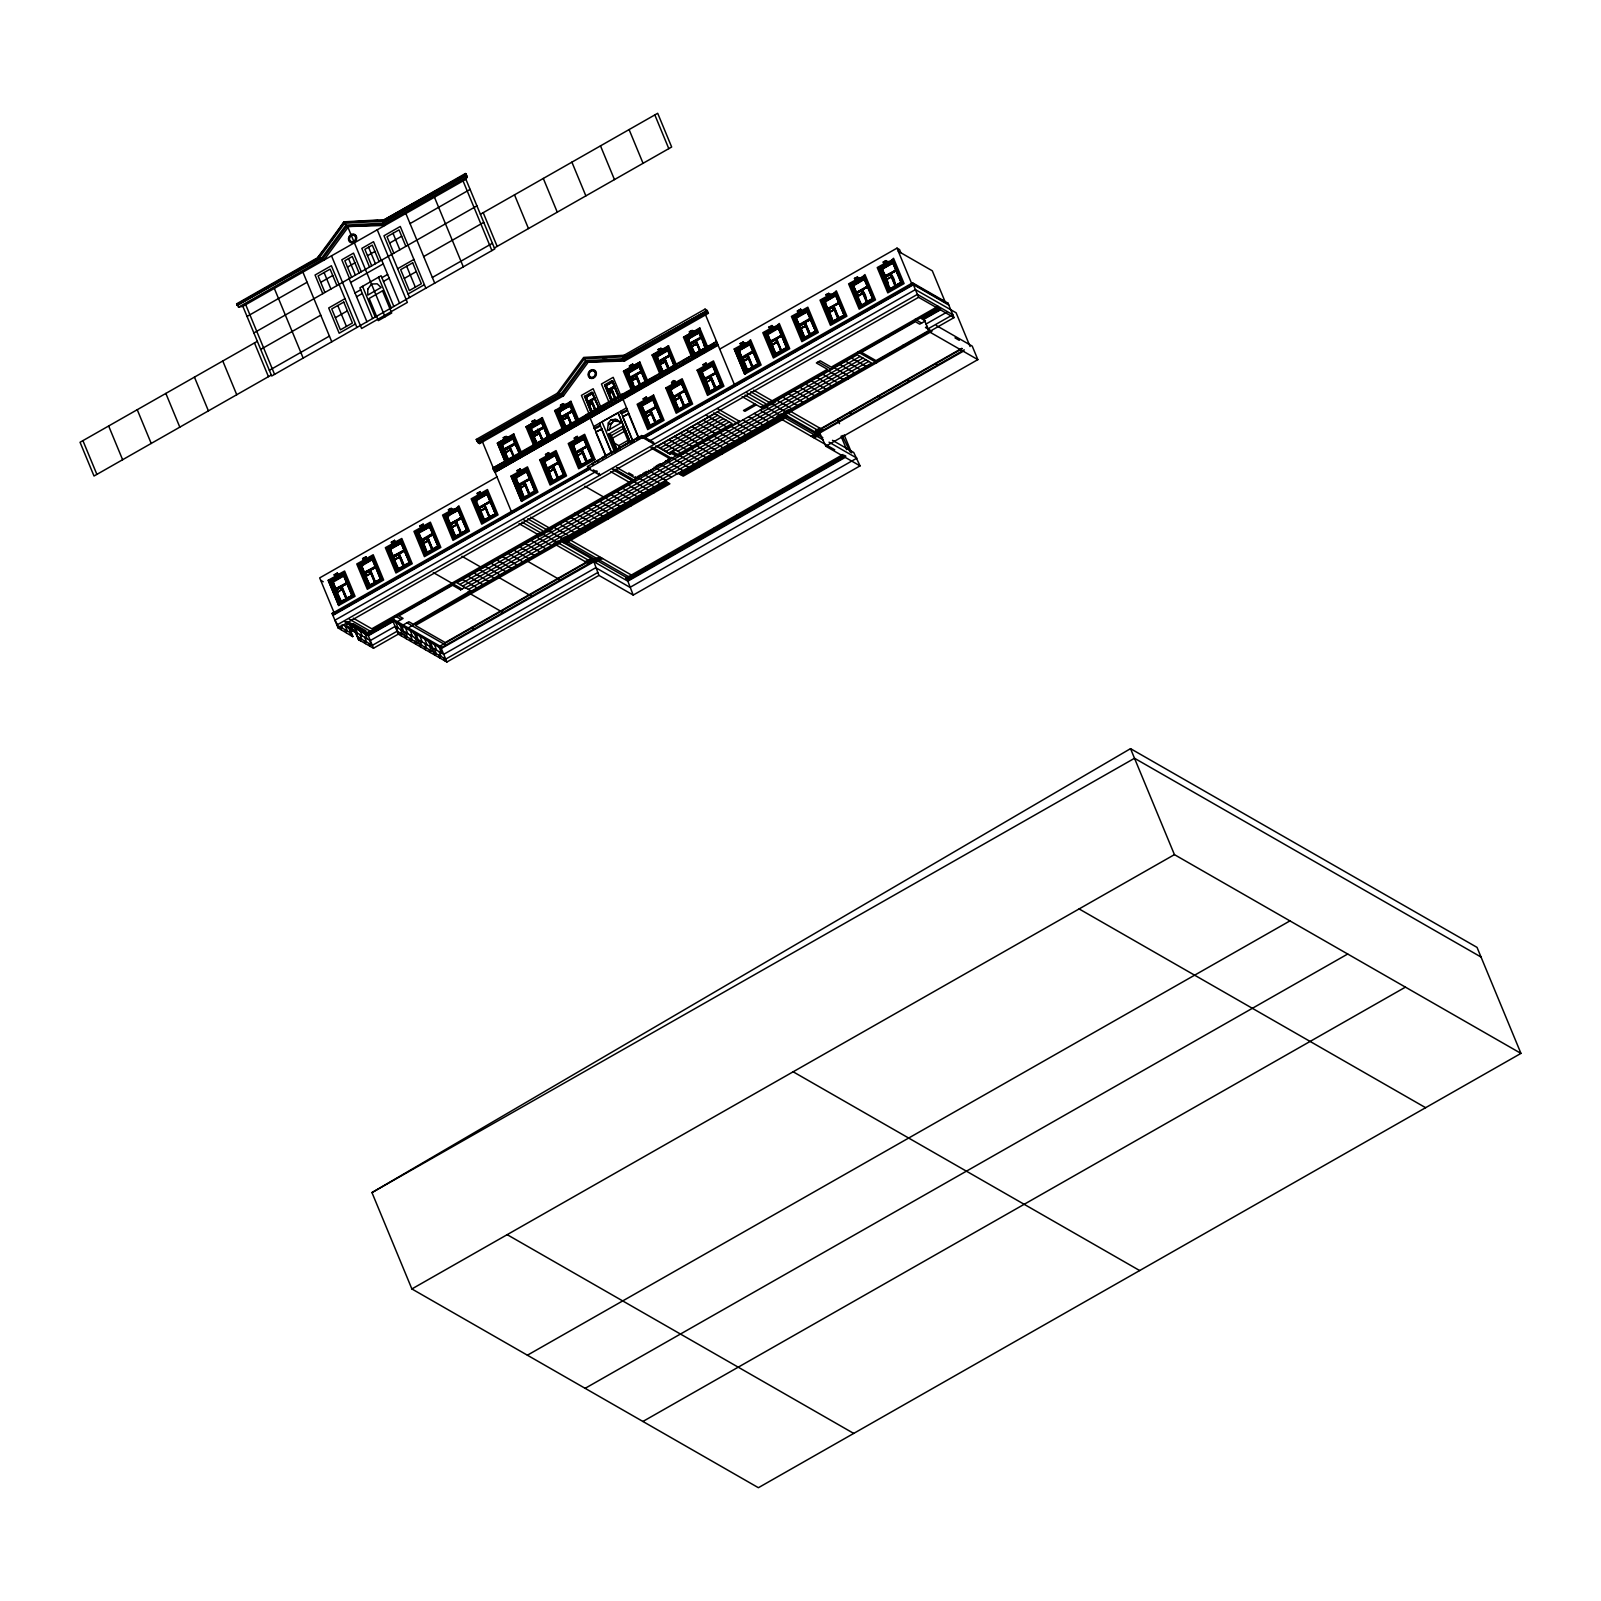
<?xml version="1.0" encoding="UTF-8"?>
<svg xmlns="http://www.w3.org/2000/svg" width="1601" height="1601" viewBox="0 0 1601 1601"><rect width="100%" height="100%" fill="white"/><g stroke="black" fill="none" stroke-linecap="round" stroke-linejoin="round"><path stroke-width="1.5" d="M608.34 422.944L607.419 430.689L620.768 423.084L616.845 419.442L611.102 419.662L608.34 422.944L610.882 424.425L613.643 421.123L620.868 421.623M610.882 424.425L609.481 429.949M236.628 303.83L238.549 307.132L242.852 306.331L465.911 179.292L467.312 176.83L465.391 173.528L384.38 219.677L344.035 221.819L317.658 257.681L236.628 303.83L237.228 305.271L321.841 257.901L345.956 225.121L382.839 223.159L466.712 175.39L465.391 173.528M328.625 244.132L317.658 257.681M331.567 240.15L344.035 221.819M237.228 305.271L318.259 259.122L344.635 223.259L384.98 221.118L465.991 174.969M238.549 307.132L322.441 259.342L346.556 226.562L383.44 224.6L467.312 176.83M557.288 393.286L583.665 357.423L624.01 355.282L705.04 309.133L707.202 310.394L708.402 313.276L624.51 361.046L586.186 362.186L562.071 394.967L478.199 442.737L476.878 440.875L476.277 439.434L557.288 393.286L559.449 394.526L561.471 393.526L585.586 360.725L622.469 358.784L706.361 310.994L708.402 313.276M476.878 440.875L557.888 394.747L584.265 358.864L624.61 356.743L706.361 310.994M478.199 442.737L479.64 443.577L563.512 395.787L587.627 363.007M719.71 349.118L897 248.135L911.689 283.597L912.59 282.857L948.012 303.169L954.016 317.618L929.22 331.727L923.237 317.278L920.895 317.198M382.839 223.159L384.98 221.118M622.469 358.784L624.61 356.743M371.972 1192.585L1130.526 748.648L1477.043 947.392L1520.95 1053.398L758.394 1487.709L411.877 1288.945L371.972 1192.585L1134.529 758.274L1481.045 957.038M237.348 304.23L316.238 259.302M466.111 173.949L384.38 219.677M247.054 316.438L307.092 282.236M410.036 223.6L470.094 189.398M320.74 282.336L332.748 275.492M347.477 267.107L354.922 262.864M367.49 255.7L374.934 251.457M389.663 243.072L401.671 236.228M253.879 332.928L476.918 205.889M350.659 282.436L383.259 263.885M257.341 341.313L80.05 442.276L94.019 476.017L271.309 375.034M480.4 214.274L657.691 113.291L671.66 147.012L494.369 247.995M345.016 298.687L328.705 307.972L339.172 333.228L355.462 323.942M355.022 293.003L360.745 289.741M381.899 277.693L387.622 274.431M397.628 268.728L413.939 259.442M260.703 349.398L320.74 315.197M423.685 256.56L483.742 222.359M356.583 296.745L362.306 293.503M383.46 281.436L389.183 278.194M335.389 317.698L347.397 310.854M404.313 278.434L416.32 271.61M269.348 370.311L329.406 336.11M432.35 277.473L492.408 243.272M408.095 293.984L424.385 284.698M477.598 441.296L561.471 393.526M586.186 362.186L623.069 360.225L706.962 312.455M503.174 437.773C507.857 434.351 507.477 440.595 513.801 433.931L497.391 443.137L504.415 439.294L503.294 437.833M560.37 405.193C565.053 401.771 564.673 408.015 570.997 401.351L554.706 410.636C559.95 411.357 561.07 403.132 561.471 406.634M623.489 371.312L639.92 362.106L632.895 365.969L632.735 364.107L629.273 365.949L630.514 367.47L623.489 371.312L631.374 390.124M683.527 337.271L690.431 333.348L689.19 331.827C694.034 328.425 693.193 334.549 699.817 327.985L683.527 337.271L691.292 356.002L703.399 348.998M525.989 426.867L533.013 423.004L531.772 421.483C536.615 418.081 535.775 424.205 542.399 417.641L525.989 426.867L534.614 447.68M660.713 375.855L652.087 355.042L659.112 351.179L657.871 349.658C662.714 346.256 661.893 352.38 668.518 345.816L676.262 364.548L659.932 373.753M668.518 345.816L652.087 355.042M500.433 444.097L512.56 437.313L500.433 444.097L507.377 460.648L517.583 454.624M535.975 444.358L529.03 427.807L541.038 420.963L547.982 437.513L560.37 430.449M557.628 411.517L569.756 404.753L557.628 411.517L564.573 428.067L577.201 421.383L565.073 428.207M692.993 355.382L685.768 337.931L698.736 330.546L705.961 347.997L693.273 354.622L686.449 338.151L698.456 331.307L686.569 338.211L693.393 354.702M529.151 427.867L541.158 421.043M592.47 392.825L585.065 396.688L591.309 412.838L584.485 396.368L591.91 392.125L599.354 408.755M507.877 460.768L501.133 444.498L513.141 437.653M536.475 444.498L529.731 428.207L541.738 421.363L548.002 435.952M565.433 428.568L558.329 411.917L570.336 405.073L577.441 421.723M611.822 401.571L605.078 385.281L612.803 381.218L618.766 395.647M633.976 388.943L627.232 372.673L639.539 365.989L627.492 372.873M699.157 331.707L687.149 338.551L693.893 354.822M542.019 421.523L529.991 428.408L541.718 421.743M558.589 412.117L570.616 405.253M612.182 401.931L605.358 385.461L612.803 381.218M656.09 356.583L668.137 349.698L655.83 356.383L662.954 373.033M694.254 355.182L687.429 338.712L699.437 331.867L705.421 346.296M501.493 444.758L513.401 438.194M570.596 405.613L558.689 412.177L565.093 427.827M605.438 385.561L612.783 381.598M639.519 366.369L627.592 372.933L634.396 388.803M656.19 356.643L668.117 350.079M687.509 338.812L699.517 332.288L687.79 338.972M542.099 421.964L529.731 428.207M592.85 393.046L585.706 397.128L592.21 412.818M559.55 412.498C573.178 399.129 577.661 412.798 561.05 416.48L559.349 412.398L561.05 416.48M586.286 397.268L592.29 393.626L594.171 397.849M606.299 385.881L608.1 390.024L606.119 385.761L612.302 382.239L615.044 386.902M502.454 445.138L503.855 449.06L514.922 443.097M543.219 426.646L541.538 422.544L530.952 428.788L532.453 432.77L543.519 426.807M607.8 389.864L614.004 386.321M639.039 367.009L628.473 373.253L629.973 377.236L641.02 371.272M656.87 356.863L658.751 361.066L669.618 354.982M688.19 339.012L689.871 343.114L700.938 337.151M572.358 410.416L560.63 417.081L565.753 427.307L561.491 417.541L566.734 414.899L561.791 417.721M614.544 386.381L607.399 390.464L612.503 400.67L608.24 390.924L611.202 389.563L608.54 391.084M515.462 443.157L503.454 449.661L508.558 459.867L504.295 450.121L509.538 447.459L504.595 450.281M532.172 433.671L544.06 426.867M560.75 417.381L572.658 410.576M587.887 402.371L594.812 397.949L587.767 402.091M641.561 371.332L630.054 378.356M658.271 361.846L670.159 355.042L658.151 361.546L662.974 371.592M701.478 337.211L689.471 343.715L694.574 353.921L690.311 344.175L695.554 341.513L690.611 344.335M532.252 433.711L544.16 426.927L532.052 433.371L537.156 443.597L532.893 433.831L538.136 431.169L533.193 433.991M560.85 417.441L572.758 410.636M587.587 402.211L594.912 398.009M629.773 378.176L641.661 371.372L629.933 378.056M658.371 361.886L670.259 355.102M506.977 461.328L499.752 443.877L512.72 436.493L519.945 453.944L515.082 443.977L510.119 446.819L514.081 456.405M543.86 427.807L538.716 430.529L543.96 427.867L547.982 437.513M567.314 414.239L572.558 411.577L567.314 414.239L571.557 423.985L567.494 414.339M590.889 400.79L595.072 410.496L592.49 412.077L588.227 402.311L591.189 400.97L588.528 402.491M599.234 408.735L594.431 398.789L591.75 400.31L595.912 410.016M618.606 397.088L615.745 398.489L611.962 389.023L614.444 387.382L618.706 397.148L611.942 380.718L604.498 384.96L611.322 401.431M630.414 378.296L635.657 375.635L630.414 378.296L634.676 388.042L630.694 378.456M641.18 372.152L636.217 374.974L640.2 384.58M659.292 362.166L664.255 359.344L659.012 362.006L663.174 371.712M669.958 355.982L664.815 358.704L668.978 368.39M696.135 340.873L700.397 350.619L696.135 340.873L701.278 338.151M510.399 446.979L515.362 444.157M594.711 398.949L590.929 400.19L595.352 410.697M614.724 387.562L611.782 388.903M635.577 374.874L641.461 372.333M668.418 369.091L663.995 358.584L669.778 355.882M696.415 341.033C708.422 329.146 698.016 361.306 714.746 342.534M505.035 450.401L509.038 447.9L509.919 449.701M533.633 434.111L537.636 431.61L538.516 433.411L534.134 435.692L539.237 433.831M562.231 417.821L566.234 415.319L567.214 417.181L563.012 419.562L562.331 417.881M608.98 391.204L610.701 390.004L612.302 392.205M631.134 378.576L635.137 376.075L636.137 377.936L631.655 380.157L636.758 378.296M660.533 364.027L659.732 362.286L663.735 359.785L664.735 361.646L660.252 363.867L665.356 362.006M694.234 352.04L690.852 344.335L695.334 342.114L696.035 343.815L691.752 346.136M562.731 419.402L567.835 417.541M611.402 391.685L609.781 392.945L609.08 391.244M505.596 452.883L510.019 449.761M591.67 403.252L589.668 404.293L588.768 402.491C593.531 398.649 590.109 407.515 589.068 402.651L588.227 402.311M609.681 392.885L611.682 391.845M505.396 452.763L510.279 449.761M538.877 433.471L533.994 436.493L539.157 433.631M562.591 420.202L567.474 417.181M611.942 391.865L609.341 393.566L612.222 392.025M631.514 380.938L636.377 377.936M660.092 364.668L664.975 361.646M696.295 343.815L691.412 346.817L696.575 343.975M567.755 417.341L562.511 420.002M592.29 403.612L589.248 404.773M631.695 381.058L636.678 378.096M665.276 361.806L660.012 364.468M587.607 416.14L586.246 414.619L621.888 394.306L622.489 395.387M622.349 395.627L622.989 397.168L717.208 343.795L493.929 470.694L492.748 468.092L586.446 414.739L590.289 418.061L589.188 417.601M622.089 394.426L716.548 341.493M535.855 444.278L547.822 437.393M612.222 400.51L615.765 399.409L611.322 388.683M655.83 376.075L586.646 415.58M661.953 372.453L674.581 365.829L667.257 349.218L673.961 365.608M517.803 454.864L492.748 468.092M531.772 446.739L519.384 453.803L512.44 437.253M533.833 445.578L546.321 438.534M578.721 420.002L585.085 416.38M634.016 388.583L643.782 382.859M682.666 360.805L689.11 357.143M717.528 344.555L494.989 472.235L718.109 345.256L716.327 342.114L493.288 469.133M511.96 458.687L515.962 456.405M508.618 461.288L520.965 454.264L513.141 435.372L498.752 443.557L506.556 462.449M543.379 441.476L549.563 437.974L541.738 419.082L527.329 427.287L535.154 446.159M567.875 427.547L571.977 425.186M669.498 369.651L673.601 367.309M694.634 355.342L698.756 353M702.859 350.659L706.982 348.318L699.157 329.426L684.748 337.611L692.573 356.503M587.707 417.04L623.61 397.528M493.929 470.694L587.907 417.161L587.267 415.62M588.948 417.801L588.428 416.92L622.869 398.249M494.629 471.675L717.728 344.775M496.99 476.918L319.68 577.901L334.049 612.583L332.107 613.463L338.091 627.932L352.62 636.598L349.919 631.354M337.411 573.038L337.691 574.979L337.411 573.038L333.949 574.879L335.189 576.4L328.165 580.262L338.752 605.578L328.285 580.322M362.546 558.589L366.009 556.768L366.289 558.689L373.193 554.747L383.64 580.002L367.349 589.288L356.763 563.972L363.787 560.11L362.667 558.669M394.606 540.478L391.144 542.299L392.385 543.82L385.361 547.682L395.947 572.998L412.237 563.712L401.791 538.476L394.767 542.319L394.486 540.398L394.767 542.319M423.364 526.049L430.369 522.186L440.835 547.422L424.425 556.648L413.959 531.392L420.983 527.53L419.742 526.009L423.204 524.187L423.485 526.109L423.204 524.187M448.34 509.738C452.943 506.476 453.163 512.44 458.847 505.816L469.433 531.132L453.003 540.358L442.556 515.102L449.581 511.239L448.46 509.798M520.285 468.893L520.565 470.814L520.285 468.893L516.823 470.714L517.944 472.175M546.541 455.885L545.421 454.444L548.883 452.603L549.163 454.524M601.956 421.843L618.166 412.838L630.874 443.537L617.966 412.738M644.042 400.35L642.922 398.889L646.384 397.068L646.664 398.989L646.384 397.068M672.64 384.06L671.519 382.619C674.721 376.935 676.082 385.521 674.862 380.718M740.022 343.595C744.625 340.333 744.825 346.316 750.529 339.692L761.115 365.008L744.685 374.234L734.239 348.978L741.243 345.116L740.142 343.675M768.6 327.324C773.303 324.002 773.103 330.066 779.247 323.482L789.713 348.718L773.403 358.004L762.816 332.688L769.841 328.825L768.72 327.384M800.82 311.054L807.845 307.192L818.291 332.448L801.881 341.653L791.414 316.418L798.439 312.555L797.198 311.034L800.66 309.193L800.94 311.114L800.66 309.193M825.796 294.744C830.539 291.302 830.119 297.606 836.322 290.842L846.889 316.157L830.479 325.363L820.012 300.127L827.037 296.265L825.916 294.804M854.394 278.454C859.177 275.212 858.896 281.076 864.92 274.551L875.487 299.867L859.197 309.153L848.61 283.837L855.634 279.975L854.514 278.534M600.235 425.266C584.405 431.83 604.438 427.547 599.494 423.364L611.282 451.862M627.092 410.116C610.922 416 631.474 412.858 626.271 408.015L593.671 426.566M337.571 574.899L344.595 571.037L355.042 596.292L338.632 605.498M478.159 494.969L471.174 498.832L481.721 524.147L498.031 514.862L487.464 489.546L480.58 493.488L480.3 491.567L476.958 493.448L478.079 494.909M511.039 476.097L527.469 466.892L537.916 492.127L521.506 501.353L511.039 476.097L521.626 501.413M539.637 459.807L556.047 450.601L566.514 475.837L550.104 485.063L539.757 459.887M665.736 387.982L682.166 378.777L692.613 404.012L676.202 413.238L665.856 388.062M697.055 370.151L713.466 360.945L723.932 386.181L707.522 395.407L697.175 370.231M884.232 263.685L877.228 267.567L887.795 292.863L904.085 283.577L893.538 258.281C887.334 265.006 887.714 258.742 883.012 262.184L884.132 263.625M331.207 581.203L343.334 574.439L331.207 581.203L340.493 602.316M381.478 579.542L372.813 558.649L360.505 565.313L369.171 586.226L381.478 579.542L372.092 557.328L359.124 564.713L368.19 586.586L381.218 579.202L368.47 585.826L359.805 564.913L371.932 558.149L359.925 564.993L369.091 586.026M397.688 569.736L388.523 548.703L400.53 541.858L409.436 562.691L397.068 569.536L388.403 548.623L400.53 541.858L409.696 562.912L400.69 541.038L387.722 548.423L396.788 570.296L409.816 562.912M429.128 525.568L417.121 532.413L425.786 553.326L438.034 546.401L429.008 525.508L417 532.333L426.286 553.466M454.884 537.176L445.598 516.062L457.726 509.278L466.732 530.171L461.388 532.953L456.285 521.186L461.228 518.364M523.367 498.171L514.081 477.038L526.209 470.274L514.201 477.118M554.326 481.101L564.332 475.397L554.967 453.163L541.999 460.548L551.064 482.421L564.092 475.057L551.344 481.681L542.679 460.768L554.807 453.984L542.799 460.828M571.277 444.478L583.404 437.693L571.397 444.538L580.062 465.451L571.397 444.538L573.938 445.999M640.2 405.213L652.327 398.449L661.213 419.302L648.845 426.126L640.2 405.213L649.466 426.346M689.811 403.012L677.443 409.856L668.778 388.943L680.925 382.159L690.191 403.232L677.163 410.596L668.117 388.723L681.065 381.338L690.451 403.572L678.144 410.256L690.451 403.572M700.097 371.092L708.883 392.085L700.097 371.092L712.105 364.268L720.89 385.241L716.027 373.573L710.044 376.055M758.294 364.007L745.926 370.832L737.281 349.939L749.408 343.154L737.401 349.999M765.998 333.708L778.006 326.864L765.998 333.708L774.524 354.561L786.892 347.717M806.484 310.514L794.456 317.358L803.242 338.331L794.576 317.418L806.484 310.514L815.75 331.627L806.744 309.753L793.796 317.138L802.841 339.012L815.87 331.647L810.386 319.82L804.503 322.261L809.686 334.849M823.054 301.068L835.182 294.304L844.087 315.137L831.72 321.981L823.054 301.068L825.736 302.609M851.652 284.778L863.78 278.014L872.685 298.847L860.317 305.691L851.652 284.778L854.334 286.319M457.726 509.278L445.598 516.062M483.502 520.505L475.437 500.533L487.264 493.909L495.309 513.901L482.982 520.745L474.216 499.772L486.324 492.988L495.489 514.041L482.601 521.446L473.536 499.572L486.504 492.187L495.85 514.401M640.32 405.293L652.327 398.449M668.898 389.003L680.925 382.159M700.217 371.172L712.225 364.328M835.182 294.304L823.174 301.128L832.34 322.181M889.035 289.481L880.27 268.508L892.377 261.723L901.383 282.617L888.915 289.401L901.903 283.137L892.558 260.923L879.589 268.308L888.655 290.181L900.923 282.556M343.895 575.139L332.167 581.803L340.853 602.676L331.907 581.603L344.215 574.919L352.88 595.832L343.495 573.618L330.546 580.983L339.592 602.857L352.62 595.492L339.992 602.176M409.196 561.171L401.411 542.359L389.103 549.023L398.049 570.096M426.646 553.826L417.701 532.733L429.708 525.908M467.252 530.691L455.244 537.536L446.299 516.463L458.306 509.618M531.732 493.969L535.735 491.687L527.089 470.774L514.782 477.458L523.727 498.531L515.062 477.618L527.049 471.134M564.332 475.397L555.667 454.484L543.379 461.168L552.045 482.081L543.66 461.328L555.647 454.864M584.265 438.194L571.977 444.878L580.923 465.951L592.93 459.107L583.985 438.034M659.552 420.843L649.546 426.526L640.88 405.613L653.188 398.949L661.853 419.862L660.633 419.142L655.69 421.964L650.146 410.176L655.309 422.764M721.23 385.221L708.763 392.005L700.798 371.492L713.085 364.828L720.89 383.64M758.053 362.466L750.269 343.655L737.961 350.339L745.926 370.832M774.524 354.561L766.559 334.049L778.586 327.204M813.828 332.968L803.822 338.672L795.157 317.758L807.164 310.914M844.728 315.697L836.062 294.784L823.755 301.468L832.7 322.541L842.726 316.838M372.793 559.009L360.765 565.513L369.451 586.386M401.091 542.559L389.363 549.243L398.089 569.596M417.961 532.953L429.969 526.429M446.559 516.663L458.566 510.159M475.157 500.373L487.164 493.868M583.965 438.414L572.237 445.078L580.583 465.231M608.62 424.585L612.663 422.284M641.16 405.833L652.868 399.149M669.738 389.543L681.766 383.039M701.058 371.712L712.785 365.028M749.948 343.855L738.321 350.599L746.927 371.412M766.839 334.249L778.546 327.565M807.144 311.294L795.417 317.959L804.122 338.832L814.129 333.128M835.742 295.004L824.015 301.668L832.36 321.821M852.613 285.398L864.62 278.874M881.21 269.108L892.938 262.424M344.275 575.359L331.907 581.603M361.166 565.733L372.493 558.849M389.763 549.463L401.471 542.779M417.701 532.733L430.069 526.489M515.422 477.878L526.769 470.974M544.02 461.588L555.367 454.684M572.618 445.298L584.345 438.634M595.732 432.09L601.796 429.028L595.732 432.09L606.099 457.106M622.609 416.78L628.673 413.718L622.609 416.78L632.975 441.796M653.268 399.369L640.88 405.613M670.139 389.763L681.466 382.859M713.165 365.248L700.798 371.492M738.621 350.759L750.349 344.075M778.947 327.785L766.559 334.049M807.524 311.515L795.157 317.758M824.415 301.889L836.122 295.224M852.993 285.618L864.34 278.714M881.591 269.328L893.318 262.644M390.344 549.603L393.126 556.167L390.144 549.503L400.91 543.359M419.022 533.373L421.723 539.877L418.742 533.213L429.508 527.069L433.251 534.154L421.423 540.778L432.75 533.633M461.348 517.363L449.621 524.027L461.848 517.863L460.808 517.303C445.999 532.493 441.476 513.581 458.106 510.799M476.117 500.753L486.704 494.509M642.121 406.214L644.903 412.758L641.921 406.094L652.688 399.97M670.719 389.924L681.286 383.68M739.202 350.919L741.983 357.483L739.002 350.799L749.768 344.675L753.511 351.74L741.683 358.364L753.391 351.46M796.397 318.339L799.179 324.903L796.197 318.219L806.964 312.095L810.706 319.159L798.879 325.783M853.573 285.758L864.16 279.515M882.271 269.528L884.973 276.032L881.991 269.368L892.758 263.224M333.228 582.244L335.65 588.588L347.457 583.024L335.63 589.628M361.546 565.793L364.248 572.297L376.055 566.734L364.228 573.358M392.845 556.007L404.653 550.444L392.825 557.068M421.423 539.717L432.21 533.593M515.822 477.919L518.504 484.423L529.571 478.459M544.42 461.628L547.102 468.132L558.169 462.169M572.998 445.338L575.7 451.842L586.767 445.879M644.623 412.598L655.67 406.634M715.287 372.353L712.605 365.849L702.018 372.092L704.52 378.476L715.587 372.513M741.703 357.303L752.47 351.179M767.9 334.689L770.301 341.013L782.109 335.45L770.281 342.074L781.608 334.949M798.899 324.743L809.666 318.599M825.075 302.109L827.497 308.453L839.304 302.889L827.477 309.493L839.184 302.589M884.673 275.872L896.5 270.309L884.673 276.933M346.957 582.504L335.229 589.188L341.173 601.416L336.07 589.648L341.333 586.987L336.37 589.808M375.555 566.214L363.827 572.898L369.771 585.125L364.688 573.358L369.931 570.696L364.968 573.518M404.152 549.923L392.425 556.608L398.369 568.835L393.266 557.068L398.529 554.406L393.566 557.228M489.926 501.073L478.719 508.257M753.01 351.239L741.663 358.124M810.206 318.659L798.859 325.563M838.804 302.369L827.457 309.273M867.402 286.079L856.055 292.983M896 269.789L884.653 276.693M335.349 589.468L347.337 582.724M363.947 573.178L375.935 566.434M392.545 556.888L404.533 550.144M421.143 540.618L433.131 533.853M449.741 524.328L461.728 517.583M478.339 508.037L490.326 501.293M781.988 335.169L770.381 342.134M810.586 318.879L798.979 325.844M867.782 286.299L856.175 293.263M896.38 270.009L884.773 276.993M478.619 508.197L490.446 501.573L478.919 507.317L476.217 500.813M575.7 452.903L587.127 446.059M615.284 449.661L608.82 434.071L622.169 426.466L628.633 442.056M704.52 379.537L715.947 372.693M856.075 293.223L867.902 286.599L856.375 292.323L853.393 285.658L856.275 292.263M341.894 586.326L347.137 583.665L341.894 586.326L346.697 597.933L352.5 595.472M380.258 578.822L375.735 567.374L370.491 570.036L375.294 581.643L380.598 579.062L371.812 558.069M399.089 553.746L404.192 565.533L399.089 553.746L404.052 550.924M426.867 552.505L421.864 540.778L426.827 537.956L422.164 540.938L426.687 552.385L432.51 550.004L427.247 537.236M432.69 549.183L427.687 537.476L432.83 534.754M455.464 536.215L450.461 524.488L455.424 521.666L450.762 524.648L455.284 536.095L461.108 533.713L455.845 520.965M489.506 517.103L483.862 519.825L479.059 508.197L484.303 505.556L479.359 508.378M495.51 514.001L489.686 516.503L484.883 504.895L490.026 502.174M518.944 485.483L524.187 482.822L519.244 485.643L524.047 497.271L519.785 485.823M524.768 482.181L529.911 479.459M547.542 469.193L552.785 466.551L547.842 469.373L552.645 480.98L548.383 469.533C557.208 461.488 550.364 475.977 548.082 469.373M553.366 465.891L558.509 463.169L563.972 475.037M576.14 452.903L581.383 450.261L576.14 452.903L581.243 464.69L576.42 453.083M587.107 446.879L581.964 449.601L587.047 461.368L582.144 449.701M645.063 413.658L650.306 410.997L645.343 413.818L650.146 425.446L645.063 413.658L646.684 415.92L651.507 413.899L646.444 416.66M656.03 407.635L650.867 410.356L655.87 422.064M678.664 409.096L673.661 397.368L678.604 394.546L673.941 397.548L678.464 408.995L684.387 406.534M684.608 391.344L679.464 394.066L684.468 405.793M704.96 379.537L710.204 376.875L704.96 379.537L710.064 391.324L705.261 379.697M715.927 373.513L710.784 376.235L715.887 388.002L710.964 376.335M742.144 358.364L747.387 355.702L742.424 358.544L747.227 370.151L742.144 358.364L747.167 356.323L748.588 358.604L743.524 361.366M747.947 355.062L753.09 352.34M770.741 342.074L775.985 339.432L771.022 342.254L775.825 353.861L770.741 342.074L775.464 339.852L776.465 341.894M776.545 338.772L781.708 336.05M799.339 325.783L804.583 323.142L799.619 325.964L804.422 337.571L800.16 326.124M810.286 319.76L805.143 322.481L810.246 334.249L805.343 322.601M827.917 309.513L833.18 306.852L828.217 309.673L833.02 321.281L828.758 309.834M861.518 304.95L856.515 293.223L861.758 290.561L856.815 293.383C860.297 315.037 872.605 301.508 861.998 289.961M867.302 287.079L862.339 289.901L867.342 301.628M890.116 288.66L885.113 276.933L890.356 274.271L885.413 277.093C888.895 298.747 901.203 285.238 890.576 273.671M895.88 270.789L890.936 273.611L895.739 285.238L900.703 282.416L901.903 283.137M370.792 570.196L375.735 567.374M399.369 553.926L404.333 551.104M427.687 537.476L432.93 534.814L438.294 546.621L429.288 524.748L416.32 532.132L425.386 554.006L438.414 546.621M461.528 518.524L456.285 521.186M529.211 494.589L523.927 482.061L530.011 479.52L534.874 491.187L526.089 470.214M557.788 478.299L552.525 465.771L558.609 463.229M651.167 410.516L655.83 407.535M683.907 406.474L678.644 393.946L684.428 391.244M747.307 354.842L753.19 352.4L758.554 364.207M775.685 339.252L781.468 351.239L776.005 338.491L781.788 336.11L786.651 347.777L777.886 326.804M833.1 305.971L838.984 303.53L833.741 306.191L838.544 317.799L844.467 315.357L832.7 322.541M867.162 302.429L861.798 289.621L867.582 287.259M896.18 270.969L890.296 273.391L895.459 285.979M341.613 589.348L337.711 591.91L336.63 589.808L340.813 587.427L341.894 589.508M393.806 557.228L398.009 554.847L399.089 556.928M450.461 524.488L455.204 522.266L456.285 524.368M479.059 508.197L483.802 505.976L484.883 508.077M519.685 485.763L523.687 483.262L524.768 485.363M645.783 413.939L649.786 411.437L650.887 413.538M673.661 397.368L678.384 395.147L679.464 397.248M705.701 379.817C711.204 374.254 712.105 380.918 706.601 381.798M800.06 326.064L804.062 323.582L805.063 325.603M856.515 293.223L861.258 291.002L862.339 293.083M885.853 277.213L889.856 274.712L890.936 276.813M479.6 508.378L480.4 510.299L485.503 508.438L480.46 511.199L485.143 508.077M524.488 485.183L520.585 487.745L519.484 485.663M608.82 434.071L611.362 435.532L622.809 429.008M747.667 358.084L743.765 360.625L742.684 358.544M342.154 589.508L337.271 592.53M399.429 557.128L394.386 559.77L399.349 556.948M427.687 540.658L426.606 538.556L422.604 541.058L423.204 542.879L428.308 541.018L422.984 543.479L427.947 540.658M456.545 524.368L451.962 527.55M651.127 413.538L646.464 416.52M679.725 397.248L675.062 400.23M748.207 358.244L743.624 361.426M776.805 341.954L772.222 345.136M805.403 325.663L800.82 328.845M834.001 309.373L829.418 312.555M862.599 293.103L858.016 296.285L862.959 293.443L858.156 295.485L857.255 293.503M891.197 276.813L886.754 279.194M394.466 559.95L399.63 557.108L394.907 559.329L394.006 557.348M423.064 543.66L428.227 540.818M451.662 527.389L456.825 524.528M480.26 511.099L485.423 508.237M548.743 472.095L553.906 469.233L549.023 472.255M651.427 413.698L646.544 416.72M680.025 397.408L675.142 400.43M743.324 361.266L748.508 358.404M771.942 344.975L777.105 342.114M800.52 328.685L805.703 325.844L800.96 328.045M829.118 312.395L834.281 309.553M857.716 296.105L862.879 293.263M886.314 279.815L891.477 276.973M451.862 527.489L456.905 524.728L452.102 526.749L451.202 524.768M548.943 472.195L553.706 469.273M675.042 400.37L680.105 397.608L675.282 399.63L674.381 397.648M706.361 382.399L711.124 379.617M772.122 345.076L777.185 342.314L772.362 344.335L771.282 342.254M800.72 328.785L805.783 326.024M829.318 312.515L834.361 309.733L829.558 311.775L828.658 309.794L832.66 307.292L833.741 309.373M610.621 439.214L625.791 430.569M340.893 601.256L346.717 598.854L341.073 586.206L346.336 598.754M369.491 584.965L375.314 582.564L370.051 569.816M398.089 568.675L403.912 566.294L398.649 553.526M403.892 565.373L409.196 562.772M437.453 546.261L432.49 549.083L427.967 537.636M523.767 497.09L529.671 494.649L524.508 482.181M534.534 490.967L529.571 493.788L524.948 482.281M552.345 480.82L558.269 478.359L553.105 465.891M563.132 474.676L558.169 477.498L553.546 465.991M580.943 464.53L586.787 462.129L581.423 449.321M586.767 461.208L592.07 458.606L583.284 437.633M649.866 425.266L655.79 422.824M709.783 391.144L715.687 388.703L710.244 375.955M715.587 387.842L720.55 385.02M746.947 369.971L752.87 367.53L747.707 355.062M757.713 363.847L752.75 366.669L748.147 355.162M775.544 353.701L780.508 350.859M786.311 347.557L781.368 350.379L776.745 338.872M804.142 337.411L809.586 334.909L804.803 322.541M809.946 334.089L814.909 331.267M832.74 321.121L838.184 318.619L833.401 306.251M454.384 537.035L466.631 530.131M520.725 499.252L535.494 491.347L522.466 498.712L513.401 476.838L526.369 469.453L535.454 491.527L525.448 497.211M815.489 331.427L803.742 338.471M580.563 465.591L592.69 458.767L579.662 466.131L570.596 444.257L583.565 436.873L592.93 459.107M661.593 419.522L648.565 426.887L639.519 405.013L652.468 397.628L661.553 419.702M787.272 347.937L774.244 355.302L765.198 333.428L778.146 326.044L786.531 347.717M340.573 602.516L352.58 595.672M369.171 586.226L381.178 579.382M399.77 568.795L409.776 563.092M426.366 553.646L438.374 546.802M454.964 537.356L466.972 530.531M483.562 521.085L493.568 515.382M552.045 482.081L564.052 475.237M592.65 458.947L580.923 465.951M711.464 391.264L721.471 385.581L712.385 363.507L699.417 370.892L708.483 392.765L720.77 385.181M748.628 370.111L758.634 364.408M775.224 354.962L787.232 348.117M889.616 289.801L901.623 282.957M342.854 601.536L350.879 596.973M402.051 567.815L408.075 564.413M428.648 552.685L438.654 546.982M493.848 515.542L483.842 521.246L474.897 500.172L486.904 493.328M651.847 425.566L659.852 421.003M711.745 391.445L721.751 385.741M748.928 370.271L758.934 364.568M781.528 351.7L787.532 348.278M863.299 305.111L873.305 299.427L863.94 277.193L850.972 284.578L860.037 306.451L873.065 299.067L861.298 306.251L852.352 285.178L864.36 278.334M612.262 441.916L618.766 445.638L627.332 440.755M595.112 459.567L578.681 468.773L568.235 443.537L584.645 434.311L594.992 459.487M639.039 436.913L592.33 463.51L593.13 465.431M641.721 435.552L642.521 437.493L654.309 444.257L653.508 442.316L641.721 435.552L587.387 466.511L588.187 468.433L599.975 475.197L599.174 473.276M332.107 613.463L589.268 467.232M616.205 451.902L614.864 452.663L602.056 421.904M639.84 438.194L912.59 282.857L918.594 297.306L954.016 317.618M588.187 468.433L642.521 437.493M332.508 614.444L590.109 467.712M642.421 437.934L912.99 283.817L948.412 304.13M332.708 614.924L590.309 468.192M642.601 438.414L913.19 284.298M332.908 615.404L590.509 468.693M644.983 437.653L913.391 284.778M596.953 470.974L334.909 620.227L337.091 623.93M649.025 441.316L915.392 289.601L956.117 312.795L970.086 346.536M338.091 627.932L918.594 297.306M714.786 413.658L657.591 446.219L670.259 454.224L671.7 453.423L676.022 455.905L633.135 480.32L613.643 469.153M660.473 447.88L717.668 415.299M348.117 627.032L355.622 630.994L358.884 640.18L355.202 632.195L349.438 628.893L355.202 632.195M663.374 449.541L720.55 416.96M666.256 451.202L723.452 418.621M349.919 628.052L355.622 630.994M669.138 452.843L726.334 420.283M754.932 403.992L743.484 410.496L744.925 411.337L756.372 404.813M669.858 453.263L675.582 450.001M677.743 451.242L729.215 421.944M640.84 474.757L637.018 476.918L654.349 486.864M646.544 471.495L642.741 473.656L660.072 483.602M656.09 466.071L659.892 463.89L677.223 473.836M667.517 459.547L671.339 457.386L688.67 467.312M633.456 479.78L544.8 530.271L547.702 531.932L551.985 529.491L530.531 517.183M616.565 467.392L636.057 478.579L670.359 459.027L669.578 457.106L652.247 447.159M676.342 455.344L732.117 423.585L713.546 412.938M760.695 407.294L764.998 404.853L767.88 406.514L763.597 408.955L742.144 396.648M938.006 306.331L831.239 367.129L820.172 360.785L816.35 362.947L827.437 369.311L767.86 403.232L770.741 404.893L775.024 402.451L753.571 390.144M367.53 632.895L634.897 480.6M677.783 456.185L739.262 421.163M762.156 408.135L938.006 307.972M539.817 535.575L456.905 582.824L471.334 591.089L554.266 543.86M544.12 533.133L546.982 531.512M551.264 529.07L762.877 408.555M767.159 406.094L770.021 404.473M774.304 402.031L857.235 354.802L871.664 363.087L788.753 410.316M923.237 317.278L939.767 307.872M347.677 621.508L368.63 633.516L393.426 619.407L442.016 647.284L594.531 560.43M940.067 308.052L921.476 318.639L925.438 320.9L919.714 324.162L915.372 321.681L861.518 352.36L876.007 360.625L929.821 329.966L925.478 327.485L927.399 326.384M923.637 318.239L940.167 308.833M392.905 621.128L368.13 635.237L345.216 622.089M923.837 318.719L940.367 309.313M393.106 621.608L368.33 635.717L345.796 622.789L347.797 627.612M924.037 319.199L940.567 309.794M459.787 584.465L860.117 356.463M397.368 621.668L403.092 618.426L398.749 615.925L452.603 585.266L460.668 589.888M462.669 586.126L863.019 358.104M926.038 324.022L946.691 312.255M460.548 589.808L464.95 587.447M465.551 587.787L865.901 359.765M403.132 624.99L408.855 621.728L413.198 624.21L470.614 590.689M468.453 589.448L868.783 361.426M928.02 328.845L952.815 314.737L917.393 294.404L336.89 625.03L350.999 633.115M558.549 541.418L561.411 539.797M565.693 537.356L777.306 416.82M781.588 414.379L784.45 412.758M408.195 627.892L665.556 481.301M678.904 473.696L930.401 330.446M358.684 639.7L373.513 648.245L398.289 634.136L446.899 662.014L598.934 575.419L633.216 595.072L860.057 465.871L853.753 452.503L832.5 440.315M562.151 541.858L666.997 482.141M680.345 474.536L785.19 414.819M931.982 331.207L786.631 413.999L783.73 412.338L788.032 409.896L822.674 429.768L818.391 432.21L815.489 430.569L819.792 428.127M563.592 542.679L668.438 482.962M681.786 475.357L786.631 415.64M565.033 543.499L669.878 483.782L664.835 480.88M788.072 416.46L683.227 476.177L678.184 473.296M585.306 561.671L589.588 559.229L592.49 560.89L588.187 563.332L553.546 543.459L557.828 541.018L560.71 542.659L415.359 625.451L445.198 642.561L586.266 562.231M820.753 428.668L961.821 348.318M439.955 646.104L592.47 559.249M815.509 432.21L962.161 348.678M593.911 560.07L599.635 556.808M811.247 436.293L816.95 433.03M817.591 433.391L964.242 349.859M398.289 634.136L392.705 620.648L441.316 648.525L601.075 557.648M818.311 433.811L963.662 351.019M812.688 437.113L818.391 433.851M602.516 558.469L596.793 561.731L559.99 540.618M814.129 437.954L819.852 434.692L783.029 413.578M597.733 572.538L445.698 659.112L397.108 631.234L372.313 645.363L358.224 637.258M819.732 432.99L825.796 446.219L977.831 359.625L972.247 346.136L936.325 325.523M843.007 454.504L625.671 578.281L628.553 579.942L845.888 456.165L844.447 455.344L627.112 579.122M598.934 575.419L593.831 561.651L627.852 581.183L845.068 457.466M411.877 1288.945L1174.434 854.634L1520.95 1053.398M527.389 1355.206L1289.946 920.895M585.145 1388.327L1347.702 954.016M642.902 1421.468L1405.438 987.137M425.666 553.246L437.793 546.481M321.841 257.901L318.259 259.122M559.229 394.546L557.888 394.747M354.241 221.718L377.976 220.458M602.456 357.783L607.199 357.543M945.671 303.089L948.012 303.169M872.945 299.067L863.659 277.934L851.772 284.858L860.938 305.891M844.347 315.337L835.062 294.224M690.071 403.212L680.805 382.099M661.473 419.502L652.207 398.389M547.862 437.433L541.318 420.202L528.35 427.587L535.575 445.038M592.57 458.747L587.207 446.939L581.223 449.441L586.386 462.029M466.892 530.331L457.606 509.218M897 248.135L899.562 249.596L900.863 252.778M898.321 251.317L932.302 270.809L944.71 300.788M892.958 262.064L880.95 268.888L889.896 289.961M884.773 261.283L886.274 265.086M883.492 261.904L886.033 265.226M911.689 283.597L948.813 305.091M880.27 268.508L882.931 270.029M889.556 289.241L881.511 269.268M857.255 276.833L857.896 281.216M856.175 277.573L857.656 281.356M854.994 278.254L857.416 281.496M954.976 337.851L959.299 340.333M915.112 319.359L921.616 323.082M873.305 299.427L872.105 298.687L867.142 301.528L862.619 290.081M929.22 331.727L977.831 359.625M860.958 305.531L852.913 285.558M835.562 295.805L824.995 302.049L827.497 308.453M828.658 293.123L829.298 297.506M827.597 293.864L829.058 297.646M826.396 294.544L828.818 297.786M886.534 335.65L888.695 336.89M903.124 345.156L905.285 346.416M935.124 363.527L937.686 364.988M800.18 309.473L800.7 313.796M798.999 310.154L800.46 313.936M797.798 310.834L800.24 314.076M857.936 351.92L876.708 362.687M906.546 379.817L909.088 381.278M851.512 358.064L865.961 366.329M845.788 361.306L860.237 369.591M840.085 364.568L854.514 372.853M771.462 325.683L772.102 330.086M770.401 326.444L771.882 330.226M769.2 327.124L771.642 330.366M834.361 367.83L848.79 376.115M818.271 361.866L831.499 369.451M845.928 377.736L848.11 378.977M877.948 396.087L880.49 397.568M828.638 371.092L843.087 379.377M770.301 341.013L767.8 334.629L778.366 328.385L781.068 334.889M822.914 374.334L837.363 382.619M817.21 377.596L831.639 385.881M811.487 380.858L825.916 389.143M742.864 341.974L743.524 346.376M741.683 342.654L743.284 346.516M740.603 343.394L743.044 346.637M805.763 384.12L820.192 392.405M800.74 384.5L802.902 385.741M817.351 394.026L819.512 395.267M849.351 412.378L851.892 413.838M747.607 355.102L752.39 367.47M737.281 349.939L739.942 351.46M734.239 348.978L744.805 374.294M800.04 387.382L814.489 395.647M716.327 342.114L715.787 341.053M692.172 330.266L692.693 334.589M690.852 330.867L692.453 334.729M794.316 390.624L808.765 398.909M689.791 331.627L692.212 334.869M788.613 393.886L803.042 402.171M695.875 340.853L699.737 351.259M686.449 338.151L689.11 339.672M696.655 344.175L691.852 346.196M689.871 343.114L688.37 339.132L698.957 332.888L700.658 336.97M782.889 397.148L797.318 405.433M700.217 351.319L695.274 341.353M777.165 400.41L791.614 408.675M705.821 363.227L706.341 367.55M706.461 364.808L706.181 362.887L702.839 364.768L703.96 366.229M704.62 363.887L706.101 367.69M703.319 364.508L705.861 367.81M750.729 391.765L820.432 431.77M746.686 392.725L768.58 405.293M850.171 452.082L842.206 435.512M786.932 417.121L815.81 433.691M818.691 435.332L822.834 437.713M783.77 415.62L780.868 413.979L776.585 416.42L834.761 449.781M667.817 349.919L656.49 356.803L662.994 372.513M829.038 442.176L856.875 458.146L630.014 587.367L595.752 567.715L443.717 654.309L395.107 626.411L370.311 640.54L356.223 632.455M745.005 395.027L823.174 439.875M667.637 350.719L657.07 356.963L658.571 360.945M660.853 348.097L661.373 352.42M709.943 376.115L715.207 388.643M702.119 372.132L704.52 378.476M659.552 348.698L661.133 352.56M658.351 349.378L660.893 352.7M825.796 446.219L860.057 465.871M760.015 410.176L774.444 418.461M704.5 379.297L716.227 372.633L704.62 379.597M657.811 357.503L655.129 355.982L667.137 349.138L655.249 356.042L662.074 372.533M754.291 413.438L768.72 421.723M668.798 368.29L665.115 358.864M667.937 368.77L663.955 359.184M748.568 416.68L763.017 424.965M765.178 426.206L768.06 427.867M828.698 462.649L831.599 464.31M681.486 382.499L669.478 389.343L678.444 410.416M742.844 419.942L757.293 428.227M674.381 380.978L675.022 385.381M673.321 381.738L674.781 385.521M672.12 382.399L674.561 385.661M717.228 408.515L740.002 421.583M624.01 355.282L626.171 356.523M684.267 390.344L673.501 396.488L670.799 389.984M684.648 390.524L673.301 397.428M639.219 366.189L627.232 372.673M717.348 411.857L753.731 432.73M632.735 364.107L632.895 365.969M632.255 364.388L632.775 368.71M623.069 360.225L624.51 361.046M631.074 365.068L632.535 368.85M629.873 365.748L632.315 368.99M383.44 224.6L384.88 225.441L346.556 226.562M668.778 388.943L671.459 390.464M731.417 426.466L745.846 434.752M689.571 403.072L684.267 405.673L679.765 394.226M706.181 415.259L726.394 426.847M635.397 374.874L639.82 385.381M648.545 382.919L639.8 362.046M628.553 373.313L629.973 377.236M725.693 429.728L740.142 437.994M742.304 439.234L745.185 440.895M805.823 475.677L808.145 476.998M703.339 420.162L720.67 430.109M639.62 385.221L635.357 375.475M719.97 432.97L734.419 441.256M678.084 409.676L670.039 389.703M697.616 423.424L714.947 433.371M714.266 436.232L728.695 444.518M645.783 397.268L646.424 401.671M644.603 397.949L646.204 401.811M643.522 398.689L645.963 401.931M691.912 426.687L709.223 436.613M612.483 381.418L605.078 385.281M656.05 406.814L644.583 413.418M706.381 438.254L725.133 449.02M686.189 429.949L703.519 439.875M623.249 395.827L621.888 394.306M622.969 395.987L622.789 397.068M702.819 442.757L717.248 451.022M719.429 452.262L722.311 453.924M782.949 488.705L785.27 490.046M680.465 433.191L697.796 443.137M615.564 399.089L610.942 388.803L615.364 399.309M697.095 445.999L711.544 454.284M674.741 436.453L692.072 446.399M691.372 449.261L705.821 457.546M649.486 425.966L641.241 405.894M620.648 411.317L633.356 442.016M669.038 439.715L686.349 449.641M594.271 397.889L588.087 401.431L586.086 397.168M685.668 452.523L700.097 460.808M584.485 396.368L587.027 397.828M663.314 442.977L682.806 454.144M697.236 462.429L699.397 463.67M592.21 403.412L589.608 405.133M599.314 408.935L592.49 392.465M672.72 451.642L699.437 466.952M760.075 501.733L762.957 503.394M615.004 419.142L617.566 420.623M678.504 456.585L671.299 452.443L671.7 453.423M692.953 464.87L695.114 466.111M595.552 410.496L591.209 400.03M611.102 419.662L613.643 421.123M655.73 445.899L670.259 454.224M562.071 394.967L563.512 395.787M322.441 259.342L323.882 260.183L347.997 227.382L385.041 316.818M650.867 447.84L670.359 459.027M570.316 405.453L558.329 411.917M665.616 460.628L682.947 470.574M588.708 416.74L589.328 418.021M563.352 403.632L563.872 407.955M562.031 404.253L563.632 408.095M560.85 404.913L563.392 408.235M567.054 414.239L570.897 424.625M579.622 422.164L570.877 401.291M576.24 421.003L569.636 404.673M654.169 467.152L671.499 477.098M737.2 514.762L739.502 516.102M648.465 470.414L665.776 480.34M577 436.593L577.521 440.915M577.641 438.174L577.361 436.252L574.019 438.154L575.139 439.595M575.8 437.273L577.281 441.055M563.332 431.449L554.586 410.576M574.619 437.954L577.04 441.196M628.753 472.915L633.095 475.397M534.754 419.922L535.274 424.245M533.553 420.603L535.034 424.385M532.252 421.203L534.794 424.525M615.404 469.433L635.617 481.02M650.066 489.306L652.227 490.546M612.523 469.413L653.688 493.008M714.326 527.81L717.208 529.451M582.304 452.983L577.541 455.785M610.601 471.575L631.334 483.462M645.763 491.747L647.925 492.988M575.7 451.842L573.198 445.458L583.785 439.214L586.666 445.818M576.68 453.083C590.029 445.378 573.678 464.57 574.819 448.1M575.68 452.683L587.407 445.999L575.8 452.963M531.052 428.848L532.453 432.77M628.473 485.103L642.902 493.368M593.291 469.894L597.213 472.135M542.799 440.975L537.856 431.009M622.749 488.345L637.198 496.63M617.025 491.607L631.474 499.892M548.282 452.803L548.923 457.206M547.082 453.483L548.683 457.346M546.021 454.244L548.443 457.486M558.529 462.349L547.082 468.953M513.12 438.014L501.133 444.498M611.322 494.869L625.751 503.154M627.912 504.395L630.814 506.056M691.452 540.838L693.753 542.159M506.156 436.212L506.676 440.535M504.955 436.893L506.436 440.675L503.775 437.573M542.679 460.768L545.341 462.289M584.865 486.224L622.189 507.657M547.102 468.132L544.6 461.748L555.187 455.505L557.868 462.009M522.306 454.684L513.681 433.871M599.875 501.373L614.304 509.658M503.855 449.06L502.354 445.078L512.94 438.834L514.641 442.917M505.136 450.461L505.836 452.142M513.521 457.045L509.258 447.299M594.151 504.635L608.6 512.92M476.277 439.434L479.64 443.577M588.428 507.897L602.877 516.182M605.038 517.423L607.92 519.084M668.578 553.866L670.879 555.187M519.805 469.173L520.325 473.496M518.484 469.773L520.085 473.636M517.303 470.454L519.845 473.756M529.951 478.639L518.484 485.243M582.724 511.159L597.153 519.444M514.081 477.038L516.763 478.579M574.839 513.161L593.611 523.927M525.108 485.563L520.365 488.345M518.504 484.423L516.002 478.039L526.589 471.795L529.291 478.299M571.277 517.663L585.726 525.949M565.553 520.925L580.002 529.211M582.164 530.451L585.045 532.112M645.683 566.894L648.585 568.535M559.85 524.187L574.279 532.473M554.126 527.449L568.555 535.715M634.276 576.68L564.973 536.935L560.69 539.377L563.572 541.038M527.67 518.804L631.414 578.321M478.719 492.568L480.22 496.37M566.174 542.859L595.052 559.409M597.933 561.07L626.812 577.641M477.438 493.188L479.98 496.49M523.647 519.765L545.541 532.333M489.826 502.074L484.883 504.895M521.946 522.066L591.67 562.051M519.084 523.687L540.538 535.995L544.84 533.553L541.939 531.892L371.812 628.813L353.241 618.166M484.423 504.675L489.606 517.363M484.623 504.895L489.306 517.303M474.216 499.772L476.858 501.293M536.955 537.216L551.404 545.501M531.252 540.478L545.681 548.743M525.528 543.72L539.957 552.005M458.286 509.979L446.299 516.463M519.805 546.982L534.254 555.267M451.202 508.097L451.842 512.5M450.001 508.778L451.602 512.64M448.94 509.518L451.362 512.78M514.081 550.244L528.53 558.529M509.058 550.624L511.219 551.865M525.668 560.15L560.23 579.982M456.025 521.186L460.728 533.593M508.378 553.506L522.807 561.771M502.654 556.748L517.083 565.033M496.93 560.01L511.359 568.295M454.904 536.795L446.859 516.823M491.207 563.272L505.656 571.557M422.724 524.468L423.244 528.79M421.403 525.068L423.004 528.93M420.222 525.748L422.764 529.05M419.742 526.009L420.983 527.53M485.483 566.534L499.932 574.819M1079.114 908.928L1425.63 1107.692M461.909 556.267L482.641 568.155M497.07 576.44L531.632 596.252M427.427 537.456L432.13 549.883M479.78 569.796L494.209 578.061M474.056 573.038L488.485 581.323M468.333 576.3L482.782 584.585M462.609 579.562L477.058 587.847M394.126 540.738L394.647 545.08M392.925 541.418L394.406 545.201M391.625 542.039L394.166 545.341M433.311 572.558L462.089 589.068M467.632 592.25L503.034 612.543M398.829 553.746L403.532 566.174M388.403 548.623L391.084 550.164M366.009 556.768L366.169 558.609M365.528 557.028L366.049 561.351M364.228 557.648L365.808 561.491M363.147 558.389L365.568 561.631M423.284 599.494L425.446 600.735M439.875 609.02L442.036 610.261M471.875 627.372L474.436 628.833M359.805 564.913L362.486 566.454M370.832 573.418L366.169 576.4M364.248 572.297L361.746 565.893L372.313 559.65L375.014 566.154M375.114 582.244L369.671 569.916L374.934 582.464M336.93 573.318L337.451 577.641M335.75 573.999L337.211 577.781M334.429 574.599L336.97 577.921M394.687 615.785L401.171 619.507M406.954 622.809L445.838 645.123M341.353 586.046L346.516 598.534M335.65 588.588L333.148 582.184L343.715 575.94L346.416 582.444M320.68 580.302L323.242 581.763M349.218 619.107L371.492 631.895M353.161 623.549L365.949 630.874M346.697 621.848L367.53 633.796L373.513 648.245M345.016 621.608L367.93 634.756L394.146 619.827L393.746 618.867L367.53 633.796L368.03 632.075L368.63 633.516M342.994 624.85L348.998 628.312M358.964 639.539L360.125 640.58M793.155 1071.789L1139.672 1270.554M507.197 1234.671L853.713 1433.415M584.265 358.864L585.586 360.725M344.635 223.259L345.956 225.121M349.418 624.87L351.319 628.533M428.328 641.06L431.449 647.264M413.879 632.775L417 638.979M399.45 624.51L402.571 630.694M1130.526 748.648L1174.434 854.634M892.277 261.663L900.983 282.577M890.076 274.111L895.079 285.839M883.792 272.11L888.115 282.577M861.478 290.401L866.481 302.109M834.021 306.351L838.844 317.979M833.2 305.911L838.564 318.719M832.88 306.692L837.683 318.299M808.325 313.176L816.13 331.987M804.282 322.962L809.105 334.589M799.88 325.964L804.923 337.711M837.643 419.182L839.504 423.685M844.167 434.912L851.612 452.903M841.065 436.172L846.649 449.661M779.727 329.466L786.651 346.196M781.468 351.239L775.725 338.652L780.988 351.179M766.859 334.209L775.524 355.122M654.829 114.912L668.798 148.653M749.288 343.094L758.074 364.067M747.407 354.782L752.77 367.59M747.087 355.542L751.91 367.149M744.265 361.926L746.867 368.19M705.04 309.133L705.641 310.594M629.093 129.581L643.062 163.302M705.541 314.897L734.399 384.58M699.697 327.925L707.582 346.717M698.456 331.307L705.401 347.857M695.594 340.593L700.117 351.379M709.923 376.715L714.726 388.323M704.5 376.815L708.823 387.262M701.078 371.672L709.783 392.065M600.495 145.871L614.464 179.592M675.662 366.149L667.837 347.257L653.448 355.462L661.273 374.334M674.962 366.189L667.417 348.378L654.469 355.762L661.693 373.213M664.275 358.424L668.798 369.211M678.924 393.786L684.287 406.594M678.604 394.546L683.607 406.274M670.519 389.803L673.401 396.428M571.897 162.141L585.866 195.882M640.38 368.05L646.364 382.479M646.124 382.119L638.819 364.668L625.871 372.052L633.095 389.503M645.723 381.899L638.679 365.488L645.383 381.899M636.518 375.154L640.48 384.74M635.677 374.714L640.2 385.501M650.326 410.076L655.69 422.884M650.006 410.837L654.829 422.444M630.914 377.916L633.476 384.1M543.299 178.431L557.268 212.153M639.179 438.814L622.729 398.489L590.089 417.941L605.678 455.184M620.908 395.987L613.183 377.336L601.456 384.02L609.181 402.651M621.748 397.889L620.568 395.287M628.332 413.518L638.699 438.534M636.337 438.254L637.138 440.195M612.503 381.058L619.087 397.188M634.456 441.536L633.656 439.615L602.196 457.526L602.997 459.447M610.922 389.403L614.884 398.989M635.257 476.638L636.057 478.579M618.766 445.638L620.548 449.981M514.501 194.842L528.47 228.563M600.895 407.374L593.171 388.743L581.443 395.407L589.168 414.059M611.362 435.532L617.586 450.521M610.461 434.772L616.685 449.801M601.456 428.828L611.822 453.843M585.346 396.848L591.93 412.658M597.273 460.508L598.074 462.449M577.281 419.582L570.336 402.792L555.927 410.997L562.892 427.787M577.16 421.563L569.916 403.932L556.948 411.317L564.172 428.748M572.257 411.417L576.42 421.103M566.774 413.959L571.297 424.745L566.454 414.719M483.202 212.673L497.171 246.394M581.103 450.081L585.906 461.708M465.911 179.292L494.769 248.956L271.71 375.995L242.852 306.331M563.712 421.283L566.274 427.467M463.049 180.913L491.907 250.577M557.748 411.597L564.573 428.067M633.216 595.072L627.852 581.183M542.279 417.581L550.164 436.373M554.686 453.924L563.472 474.897M538.897 430.629C553.166 464.61 527.69 405.633 542.319 440.915M538.176 430.249L542.599 440.975M552.825 465.611L558.189 478.419M552.505 466.371L557.308 477.979M531.692 429.328L534.434 435.852M434.451 197.203L463.309 266.867M530.011 428.368L536.835 444.858M519.404 452.242L513.421 437.813L501.393 444.698L508.237 461.128M509.578 446.539L513.721 457.206M524.227 481.901L529.591 494.709M523.907 482.661L528.71 494.269M405.854 213.493L434.712 283.157M497.511 443.217L505.276 461.949M497.391 443.137L505.156 461.868M425.846 288.2L400.27 226.481L383.98 235.767L409.536 297.486M405.854 246.354L399.029 229.884L387.022 236.728L393.846 253.198M482.501 441.936L511.359 511.62M393.025 233.306L399.85 249.776M406.674 266.246L415.339 287.159M377.256 229.784L407.354 302.429L361.606 328.485L331.507 255.84M484.022 505.376L489.126 517.163M381.698 260.122L399.53 303.189M381.258 260.363L373.533 241.711L361.826 248.395L369.531 267.047M379.117 261.583L372.293 245.113L364.868 249.336L371.692 265.826M479.8 508.478L484.663 520.125M393.826 306.451L381.098 275.752L359.945 287.82L372.653 318.499M368.57 247.214L375.394 263.705M378.536 277.233L391.244 307.912M361.246 271.77L353.521 253.118L341.793 259.802L349.518 278.434M359.104 272.991L352.28 256.5L344.835 260.743L351.66 277.213M362.526 286.339L375.234 317.038M348.558 258.622L355.382 275.112M455.424 521.666L460.428 533.393M349.098 278.694L366.929 321.761M447.62 517.083L450.321 523.587M356.923 327.465L331.367 265.746L315.057 275.032L322.782 293.663M336.95 285.598L330.106 269.128L318.099 275.972L324.923 292.443M324.102 272.55L330.927 289.021M337.771 305.511L346.416 326.424M426.827 537.956L431.83 549.683M424.005 544.32L426.606 550.604M418.261 533.113L426.687 553.306M302.909 272.13L331.767 341.793M441.316 648.525L446.899 662.014M439.154 647.284L441.556 653.068M443.537 657.871L444.738 660.773M439.134 651.687L441.136 656.49M398.229 554.246L403.032 565.853M434.331 644.523L436.733 650.306M438.734 655.109L439.935 658.011M434.331 648.925L436.333 653.728M431.93 647.544L435.112 655.249M429.508 646.164L431.51 650.967M424.705 638.999L427.107 644.783M429.108 649.606L430.309 652.488M424.705 643.402L426.707 648.225M419.902 636.237L422.304 642.021M424.285 646.844L425.486 649.726M274.311 288.4L303.169 358.084M419.882 640.64L421.884 645.463M417.481 639.259L420.683 646.964M415.079 637.878L417.081 642.701M410.276 630.714L412.678 636.498M414.659 641.321L415.86 644.202M410.256 635.117L412.258 639.94M405.453 627.952L407.855 633.736M409.856 638.559L411.057 641.441M405.453 632.355L407.455 637.178M403.052 630.974L406.234 638.679M400.63 629.593L402.631 634.416M395.827 622.429L398.229 628.212M400.23 633.035L401.431 635.917M395.827 626.832L397.828 631.655M369.631 570.536L374.454 582.144M245.713 304.69L274.572 374.374M254.479 342.934L268.448 376.655M343.214 574.359L352 595.332M346.857 583.504L351.66 595.112M369.451 640.04L371.452 644.863M365.048 633.836L367.049 638.659M369.051 643.482L370.251 646.364M364.648 637.278L366.629 642.101M360.245 631.074L362.226 635.897M364.228 640.72L365.428 643.602M341.033 586.827L345.836 598.434M359.825 634.516L361.826 639.339M355.422 628.312L357.423 633.135M359.425 637.958L360.625 640.84M355.342 631.174L358.884 640.18M349.718 628.713L352.92 636.438M348.398 626.852L352.62 636.598M349.798 632.435L350.999 635.337M345.396 626.231L347.377 631.054M344.975 629.673L346.176 632.555M341.253 625.09L342.574 628.292M340.172 626.912L341.373 629.813M222.779 360.985L236.748 394.727M194.441 377.136L208.41 410.857M165.844 393.426L179.812 427.147M137.246 409.716L151.214 443.437M108.648 425.986L122.617 459.727M82.912 440.655L96.881 474.376M430.729 642.441L432.41 647.825M416.3 634.156L417.961 639.539M401.851 625.891L403.532 631.254M351.82 626.251L352.7 629.333M885.873 260.563L886.514 264.945M771.942 325.423L772.222 327.344M743.344 341.713L743.624 343.635M479.82 491.827L480.46 496.23M367.77 289.201L367.79 295.084L381.118 287.48L377.196 283.817L371.452 284.037L367.77 289.201M343.775 302.089L331.747 308.933L340.413 329.846L352.42 323.002L343.775 302.089M412.678 262.824L400.67 269.668L409.336 290.582L421.343 283.737L412.678 262.824M382.519 290.842L369.171 298.446L378.356 320.62L391.705 313.016L382.519 290.842M639.239 363.547L624.85 371.732L632.675 390.624L647.064 382.439L639.239 363.547M638.559 365.428L626.531 372.273L633.356 388.743L626.651 372.333L638.679 365.488M614.824 386.561L607.519 390.744L614.924 386.601M653.568 395.067L637.138 404.273L647.725 429.588L664.035 420.303L653.568 395.067M343.915 572.478L329.526 580.683L339.192 603.997L353.581 595.792L343.915 572.478M372.513 556.187L358.124 564.393L367.77 587.707L382.179 579.502L372.513 556.187M401.111 539.897L386.722 548.102L396.368 571.417L410.777 563.232L401.111 539.897M429.708 523.627L415.319 531.812L424.965 555.127L439.354 546.942L429.708 523.627M458.306 507.337L443.897 515.522L453.563 538.857L467.952 530.651L458.306 507.337M486.924 491.067L472.535 499.252L482.181 522.566L496.57 514.381L486.924 491.067M526.789 468.333L512.4 476.518L522.046 499.832L536.455 491.647L526.789 468.333M555.387 452.042L540.998 460.227L550.644 483.562L565.033 475.357L555.387 452.042M583.985 435.752L569.576 443.957L579.242 467.272L593.631 459.067L583.985 435.752M652.888 396.508L638.499 404.693L648.165 428.007L662.554 419.822L652.888 396.508M681.486 380.217L667.097 388.403L676.763 411.737L691.152 403.532L681.486 380.217M712.805 362.386L698.416 370.571L708.062 393.886L722.451 385.701L712.805 362.386M749.968 341.213L735.579 349.398L745.245 372.713L759.634 364.528L749.968 341.213M778.566 324.923L764.177 333.108L773.843 356.443L788.232 348.238L778.566 324.923M807.164 308.633L792.775 316.838L802.441 340.152L816.83 331.947L807.164 308.633M835.762 292.343L821.373 300.548L831.019 323.862L845.428 315.657L835.762 292.343M864.36 276.052L849.971 284.258L859.617 307.572L874.026 299.387L864.36 276.052M892.978 259.782L878.589 267.987L888.235 291.302L902.644 283.097L892.978 259.782M457.886 508.458L444.918 515.842L453.984 537.716L467.012 530.351L457.886 508.458M749.568 342.334L736.6 349.718L745.666 371.592L758.674 364.228L749.568 342.334M835.342 293.483L822.394 300.848L831.439 322.742L844.467 315.357L835.342 293.483M369.711 571.297C358.644 575.299 372.613 576.34 369.711 571.297M590.049 377.416L589.368 376.795A3.982 3.482 -60.2 0 1 590.829 370.712A3.982 3.482 -60.2 0 1 595.812 373.113L595.812 374.114A3.982 3.482 -60.2 0 1 590.049 377.416M589.728 377.896L588.968 377.176A4.563 3.982 -60.2 0 1 590.629 370.231A4.563 3.982 -60.2 0 1 596.332 372.973L596.332 374.134A4.563 3.982 -60.2 0 1 589.728 377.896M354.181 242.311A4.563 3.982 -60.2 0 0 355.102 234.647A4.563 3.982 -60.2 0 0 348.498 238.409A4.563 3.982 -60.2 0 0 354.181 242.311M353.981 241.831A3.982 3.482 -60.2 0 0 354.782 235.127A3.982 3.482 -60.2 0 0 348.998 238.429A3.982 3.482 -60.2 0 0 353.981 241.831M353.781 241.351A3.422 2.982 -60.2 0 0 354.461 235.607A3.422 2.982 -60.2 0 0 349.518 238.429A3.422 2.982 -60.2 0 0 353.781 241.351M593.431 376.975A3.422 2.982 -60.2 0 0 594.111 371.232A3.422 2.982 -60.2 0 0 589.148 374.054A3.422 2.982 -60.2 0 0 593.431 376.975"/></g></svg>
